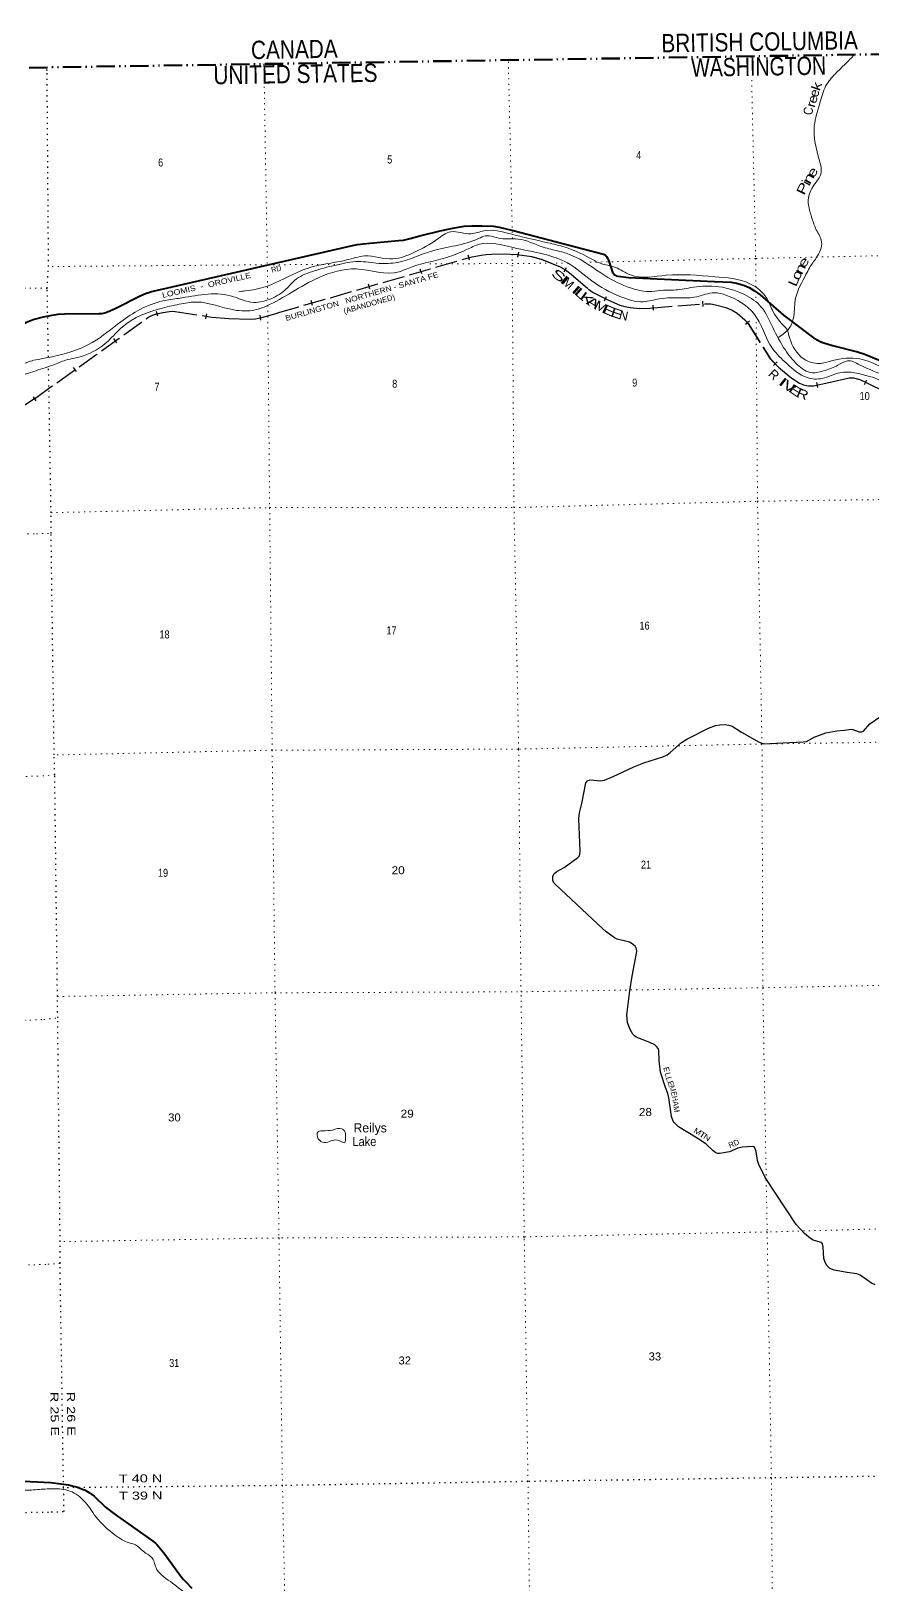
# Model space of a CAD drawing. Header units: feet. Extents: x 242557 to 489137, y 368785 to 557307.
# Drawn here: x 333545 to 351951, y 521022 to 554998 of the extents above; entities that cross this region are included whole.
import ezdxf
from ezdxf.enums import TextEntityAlignment as Align

# ---------------------------------------------------------------- set-up
doc = ezdxf.new("R2010")
doc.units = ezdxf.units.FT
doc.header["$LTSCALE"] = 80
for name, pattern in [('DASH_DOUBLE_DOT', [9.2, 5, -1.2, 0.3, -1.2, 0.3, -1.2]), ('DOTTED', [1.5, 0.3, -1.2]), ('LONG_DASHED', [7.5, 6, -1.5])]:
    doc.linetypes.add(name, pattern=pattern)
for name, color, linetype, lineweight in [('10', 7, 'DASH_DOUBLE_DOT', 60), ('26', 7, 'Continuous', 40), ('27', 7, 'Continuous', 25), ('29', 7, 'Continuous', 25), ('30', 7, 'Continuous', 35), ('34', 7, 'Continuous', 25), ('39', 7, 'Continuous', 13), ('41', 7, 'Continuous', 13), ('6', 7, 'DOTTED', 25), ('63', 7, 'Continuous', 25), ('7', 7, 'DOTTED', 13)]:
    doc.layers.add(name, color=color, linetype=linetype, lineweight=lineweight)

msp = doc.modelspace()

# ---------------------------------------------------------------- linework, layer by layer
at = {"layer": '10', "lineweight": 70}
msp.add_line((333505.81, 554197.9), (363828.11, 554677.3), dxfattribs=at)
at = {"layer": '26'}
for points in [[(333591.68, 548692.31), (333819.59, 548747.92), (334007.87, 548783.19), (334136.06, 548804.98), (334278.03, 548816.32), (335025.63, 548822.1), (335091.21, 548824.95), (335126.14, 548827.09), (335160.35, 548835.65), (335216.66, 548859.18), (335381.17, 548933.07), (335947.93, 549214.23), (336049.21, 549257.17), (336119.06, 549282.85), (336177.51, 549301.39), (336283.3, 549329.44), (340571.43, 550312.07), (340683.8, 550329.86), (340812.1, 550346.98), (340954.66, 550361.24), (341579.07, 550418.3), (341687.42, 550429.72), (341829.98, 550461.1), (342044.63, 550524.42), (342487.19, 550633.45), (342799.26, 550695.65), (343014.65, 550730.7), (343182.87, 550742.11), (343396.71, 550742.11), (343655.34, 550731.13), (343778.77, 550710.73), (344085.37, 550637.66), (346062.64, 550122.68), (346080.38, 550113.76), (346094.64, 550103.77), (346127.43, 550068.11), (346148.81, 550035.3), (346168.12, 549987.01), (346259.63, 549729.72), (346279.96, 549694.38), (346304.2, 549668.7), (346317.03, 549658.72), (346336.99, 549647.31), (346384.52, 549638.9), (346605.27, 549610.47), (348486.66, 549522.03)], [(348486.66, 549522.03), (348851.99, 549504.86), (348968.63, 549487.55), (349048.47, 549467.58), (349139.71, 549436.2), (349244.05, 549388.45), (349359.25, 549319.23), (349485.34, 549228.9), (349998.38, 548788.98), (350655.12, 548293.6), (350760.07, 548230.1), (350811.93, 548202.31), (350877.51, 548179.48), (351067.11, 548122.29), (351613.08, 547986.38), (351748.55, 547944.12), (351861.14, 547899.77), (352159.12, 547772.94)], [(330798.7, 548281.99), (331106.39, 548049.39), (331185.71, 548001.68), (331267.49, 547959.72), (331481.38, 547852.71), (331572.6, 547813.9), (331687.17, 547777.83), (331736.16, 547767.74), (331794.88, 547761.44), (331880.85, 547761.44), (331927.63, 547764.74), (332054.9, 547782.43), (332109.42, 547795.02), (332151.23, 547812.08), (332233.14, 547855.86), (332387.8, 547956.63), (333355.73, 548585.66), (333448.33, 548633.26), (333591.68, 548692.31)], [(333075.9, 523306.39), (333976.52, 523259.98)], [(333976.52, 523259.98), (334363.28, 523210.5), (334474.48, 523184.82), (334557.24, 523157.82), (334648.41, 523124.91), (334725.39, 523090.67), (334825.18, 523036.47), (334922.12, 522965.14), (335175.28, 522721.79), (335380.25, 522559.57), (336176.28, 522001.3), (336262.2, 521932.38), (336299.27, 521895.29), (336377.75, 521808.67), (336447.53, 521724.12), (336833.87, 521192.04), (336874.63, 521143.93), (336933.67, 521080.78), (337057.89, 520953)]]:
    msp.add_lwpolyline(points, dxfattribs=at)
at = {"layer": '29'}
for points in [[(346044.04, 535368.23), (345008.87, 536335.2), (344981.39, 536367.29), (344949.33, 536417.71), (344955.99, 536510.82), (344981.39, 536578.14), (345041.43, 536624.05), (345201.68, 536711.04), (345500.07, 536925.42), (345535.68, 536967.77), (345544.84, 536999.85), (345553.24, 537077.04), (345519.26, 537770.33), (345535.93, 537903.74), (345585.23, 538105.89), (345673.9, 538558.7), (345718.91, 538611.08), (345773.33, 538623.42), (345998, 538605.33), (346080.8, 538620.24), (346271.67, 538700.45), (346721.88, 538910.85), (346942.88, 538997.87), (347356.37, 539127.41), (347450.47, 539174.88), (347514.6, 539220.72), (347768.49, 539444.93), (347885.65, 539518.67), (348352.69, 539756.46), (348508.64, 539812.03), (348604.84, 539830.37), (348719.36, 539834.95), (348798.35, 539823.36), (348870.53, 539798.28), (349077.2, 539667.84), (349465.17, 539451.73), (349548.49, 539420.12), (349585.14, 539410.95), (349697.88, 539417.47), (350422.83, 539454.17), (350496.73, 539465.96), (350668.18, 539557.36), (350921.59, 539650.45), (351158.65, 539699.06), (351332.8, 539709.24), (351472.59, 539733.56), (351513.67, 539729.53), (351650.56, 539679.06), (351706.07, 539679.1), (351743.75, 539693.25), (351879.96, 539850.97), (352115.39, 540012.78)], [(352000.5, 527581.83), (351916.78, 527623.61), (351669.2, 527791.9), (351596.13, 527825.3), (351390.03, 527856.46), (351102.7, 527902.83), (351009.78, 527944.48), (350982.29, 527971.98), (350941.06, 528008.65), (350910.91, 528058.38), (350878.87, 528159.43), (350861.54, 528410.06), (350844.87, 528480.79), (350826.54, 528508.29), (350797.13, 528517.16), (350643.4, 528559.55), (350583.76, 528595.38), (350455.64, 528709.04), (350276.14, 528905.02), (349597.47, 529929.52), (349458.77, 530214.46), (349424.81, 530305.16), (349399.04, 530497.42), (349369.84, 530582.48), (349356.1, 530598.52), (349324.53, 530610.57), (349093.67, 530596.33), (348994.21, 530568.73), (348811.87, 530491.1), (348604.84, 530458.72), (348554.45, 530458.72), (348516.2, 530470.75), (348458.25, 530513.72), (348300.25, 530664.7), (348108.34, 530787.92), (347700.24, 531036.36), (347606.21, 531130.25), (347583.31, 531162.33), (347549.21, 531266.72), (347489.9, 531670.95), (347468.79, 531767.4), (347417.81, 531895.28), (347305.63, 532232.79), (347276.17, 532491.5), (347267.23, 532704.8), (347252.8, 532752.23), (347216.84, 532796.47), (347180.2, 532828.56), (347071.04, 532881.52), (346773.84, 533000.64), (346740.44, 533025.67), (346703.79, 533066.92), (346644.84, 533164.31), (346612.17, 533241.11), (346584.69, 533321.33), (346573.09, 533485.67), (346633.67, 534011.23), (346687.45, 534332.63), (346786.54, 534870.34), (346781.66, 534930.25), (346750.52, 534991.6), (346690.04, 535042.56), (346625.29, 535076.44), (346360.22, 535138.82), (346297.64, 535171.3), (346107.81, 535308.66), (346044.04, 535368.23)]]:
    msp.add_lwpolyline(points, dxfattribs=at)
at = {"layer": '34', "linetype": 'LONG_DASHED', "lineweight": 13}
for points in [[(338934.63, 548835.24), (343186.78, 550059.07), (343389.32, 550097.55), (343491.92, 550110.94), (343614.73, 550116.15), (343891.17, 550122.09), (344169.07, 550110.34), (344488.93, 550064.08), (344714.94, 549999.11), (345111.23, 549838.7), (345228.14, 549776.03), (345354.35, 549680.27), (345731.31, 549352.26), (345830.55, 549278.92), (346171.01, 549107.9), (346418.29, 549004.16), (346525.35, 548972.92), (346646.85, 548947.03), (346846.54, 548928.29), (347083.93, 548937.42), (348265.81, 549032.19), (348405.64, 549028.7), (348508.25, 549010.85), (348736.37, 548950.2), (348874.04, 548890.35), (348981.1, 548827.87), (349149.12, 548683.08), (349226.45, 548595.81), (349706.46, 547830.96), (349884.44, 547647.46), (350155.82, 547420.64), (350346.15, 547297.12), (350453.21, 547252.5), (350541.02, 547234.1), (350653.95, 547239.11), (350984.81, 547313.68), (351430.34, 547411.52), (351528.29, 547413.16), (351662.12, 547377.46), (351800, 547313.83), (352562.35, 546938.6)], [(333621.53, 546959.66), (336099.17, 548729.19), (336186.02, 548773.21), (336262.97, 548801.1), (336425.17, 548839.39), (336575.24, 548863.58), (336643.26, 548866.93), (336695.82, 548865.75), (337494.75, 548740.12), (337871.14, 548709.61), (338330.61, 548696.22), (338451.06, 548705.15), (338565.11, 548721.84), (338927.57, 548828.55), (338934.31, 548830.5)], [(333617.87, 546961.76), (333159.83, 546663.22)]]:
    msp.add_lwpolyline(points, dxfattribs=at)
at = {"layer": '39'}
for points in [[(349882.06, 548298.09), (350118.88, 548499.29), (350218.1, 548753.88), (350260.4, 549157.45), (350487.02, 549675.16), (350563.61, 549824.12), (350711.99, 550038.96), (350827.88, 550393.02), (350712.57, 550654.5), (350617.64, 550906.17), (350541.89, 551356.55), (350686.81, 551664.48), (350811.02, 551872.88), (350782.2, 552166.03), (350669.33, 552923.62), (350793, 553427.63), (350916.82, 553791.93), (351129.07, 554062.41), (351350.2, 554282.39), (351544.67, 554481.74)], [(333597.76, 547801.03), (334417.6, 547985.02), (334883.71, 548190.48), (335507.85, 548641.3), (335926.41, 548912.86), (336428.34, 549098.66), (336771.81, 549154.45), (337906.2, 549210), (338418.18, 549065.86), (338793.18, 549146.44), (339125.63, 549362.03), (339306.84, 549546.99), (339678.12, 549736.85), (340215.96, 549882.64), (340700.26, 549958.79), (341147.92, 549918.98), (341552.14, 549941.27), (342306.88, 550187.53), (343330.22, 550462.14), (343483.04, 550521.14), (343809.61, 550463.3), (344186.05, 550450.76), (344743.06, 550272.88), (345074.08, 550188.78), (345348.51, 550101.81), (346089.74, 549653.37), (346648.2, 549382.37), (347118.7, 549304.43), (347369.12, 549330.48), (347591.55, 549335.86), (347962.94, 549388.03), (348498.55, 549416.36), (349140.53, 549237.74), (349510.9, 548963.91), (349760.55, 548518.18), (350029.02, 548032.23), (350305.22, 547700.29), (350619.42, 547526.85), (350903.82, 547579.73), (351185.29, 547691.29), (351396.16, 547789.64), (351660.51, 547700.48), (352261.15, 547448.35), (352684.21, 547298.82), (353075.06, 547270.3), (353421.16, 547257.3), (353643.24, 547284.95), (353972.35, 547324.33), (354439.09, 547489.31), (354712.99, 547697.94), (354943.05, 547863.39), (355386.51, 548058.87), (355712.15, 548112.42), (355935.19, 548032.09), (356269.76, 547749.77), (356580.03, 547177.39), (356914.4, 546876.7), (357103.3, 546826.9), (357493.83, 546818.62), (357866.89, 546763.5), (358335.77, 546920.41), (358719.09, 547116.52), (359065.54, 547342.45), (359201.29, 547589.49), (359516.21, 547891.89), (359824.38, 548238.72), (360086.78, 548797.47), (360277.68, 548879.32), (360662.13, 548741.36), (360768.42, 548690.33), (361409.3, 548823.5), (361732.17, 548743.33), (361929.75, 548655.19), (362022.03, 548443.98), (362248.27, 548072.81), (362227.28, 547730.31), (361891.47, 547208.93), (361627.97, 546721.03), (361412.93, 546108.33), (361217.84, 545643.74), (361437.2, 545063.91), (361871, 544612.86), (362397.63, 544306.96), (362810.27, 544177.53), (363003.05, 544137.91), (363367.42, 543859.94), (363757.11, 543383.93), (363808.98, 543038.47), (363731.54, 542553.38), (363827.56, 542230.87), (363880.82, 542057.54)], [(350080.88, 548467.01), (349769.37, 548862.52), (349637.61, 549141.98), (349262.41, 549474.71), (348491.25, 549626.83), (347432.8, 549659.45), (346647.82, 549667.86), (346321.67, 549828.97), (345984.42, 549923.1), (345745.01, 550043.72), (345218.63, 550271.32), (344843.91, 550369.5), (344026.55, 550561.74), (343446.97, 550629.93), (343168.79, 550567.02), (342719.08, 550608.83), (342416.24, 550440.25), (341941.02, 550169.86), (341455.89, 550016.76), (340835.93, 550080.3), (340444.84, 549993.41), (339890.17, 549889.88), (339443.19, 549755.57), (338691.91, 549416.23), (338232.25, 549316.15), (338090.91, 549299.85)], [(363741.32, 541921.8), (363603.71, 542186.99), (363553.7, 542542.6), (363493.76, 542885.91), (363397.5, 543354.2), (362956.22, 543896.26), (362692.16, 543967.19), (362119.22, 544128.63), (361629.86, 544510), (361291.73, 544922.01), (360955.61, 545726.85), (361049.2, 545953.01), (361195.61, 546295.38), (361286.34, 546576.17), (361639.56, 547148.43), (361986.13, 547627.46), (362007.11, 547840.37), (361928.99, 548051.8), (361903.17, 548282.23), (361740.88, 548573.38), (361391.87, 548643.03), (361017.06, 548550.31), (360607.26, 548627.14), (360357.2, 548708.41), (360169.79, 548531.45), (360009.49, 548302.26), (359872.76, 547988.38), (359311.14, 547419.05), (358704.4, 546889.53), (358243.15, 546631.5), (357834.95, 546605.09), (357083.06, 546697.01), (356635.41, 546866.41), (356411.31, 547099.93), (356162.68, 547610.47), (355797.66, 547930.95), (355548.63, 547945.42), (355136.27, 547795.44), (354710.65, 547456.96), (354390.46, 547233.45), (353719.62, 547055.27), (353393.59, 547078.7), (352842.38, 547143.28), (352595.04, 547048.43), (352108.21, 547359.6), (351878.86, 547446.63), (351224.23, 547527.87), (350841.83, 547402.64), (350513.87, 547419.97), (350068.13, 547727.08), (349757.62, 548054.46), (349347.27, 548819.71), (348746.36, 549219.65), (348482.51, 549276.41), (348103.57, 549189.7), (347525.43, 549164.78), (347285.05, 549142.93), (346929.99, 549080.88), (346420.5, 549194.68), (345806.32, 549537.73), (345274.3, 549930.61), (344755.56, 550119.19), (344081.72, 550264.93), (343346.32, 550336.85), (343066.97, 550219.25), (342634.67, 550050.74), (341768.7, 549802.81), (341593.76, 549735.37), (340652.21, 549796.09), (339841.92, 549609.73), (339244.09, 549288.9), (338702.54, 548991.19), (338442.97, 548902.23), (337975.71, 548901.25), (337176.05, 549073.44), (336834.26, 549033.96), (336419.42, 548942.47), (335541.9, 548532.47), (335227.13, 548219.96), (334687.98, 547897.99), (334301.1, 547801.04), (334023.59, 547695.61), (333800.23, 547619.35), (333607.43, 547557.34)], [(364007.33, 543646.1), (363582.51, 544077.81), (363288.59, 544247.51), (363145.84, 544322.3), (362666.18, 544468.94), (362082.06, 544699.06), (361735.24, 545019.81), (361492.85, 545388.71), (361492.65, 545793.67), (361909.61, 546429.66), (362148.64, 547060.95), (362380.76, 547485.6), (362448.31, 547956.37), (362520.28, 548141.71), (362573.07, 548259.94), (362523.89, 548431.31), (362284.29, 548881.24), (362084.19, 549001.73), (361035.73, 549042.61), (360370.13, 549048.77), (359966.33, 548868.54), (359745.79, 548517.45), (359504.23, 548142.78), (359159.68, 547924.98), (358608.26, 547481.33), (358343.27, 547220.19), (358019.85, 546943.99), (357673.9, 546946.87), (357331.37, 547251.49), (356960.02, 547796.72), (356684.29, 547889.66), (356558.55, 547984.15), (356068.03, 548236.72), (355541.41, 548411.01), (355083.39, 548205.67), (354623.39, 547866.67), (354430.19, 547803.01), (354013.05, 547569.94), (353680.15, 547514.3), (353460.68, 547448.22), (353324.86, 547336.84), (353083.44, 547381.79), (352863.54, 547344.05), (352297.94, 547554.19), (351664.6, 547828.11), (351066.36, 547794.78), (350816.5, 547732.3), (350485.73, 547800.2), (350153.61, 548216.34), (350080.88, 548467.01)], [(326101.05, 532941.68), (326303.59, 533278.83), (326491.81, 533646.27), (326512.63, 533927.84), (326598.77, 534485.12), (326771.54, 534710.75), (326929.39, 535086.14), (327114.39, 535690.49), (327353.45, 536003.52), (327738.62, 536614.93), (328018.5, 537252.15), (328359.88, 537725.65), (328658.61, 538235.39), (328856.8, 538631.24), (329164.54, 539357.69), (329318.22, 539757.36), (329470.12, 540110.46), (329613.95, 540459.46), (329537.78, 541121.23), (329611.81, 541420.79), (329683.13, 541670.53), (329754.46, 541947.04), (329954.65, 542656.17), (330263.32, 543198.36), (330592.05, 543773.04), (330811.8, 544304.67), (330971.25, 544763.09), (331272.17, 545637.33), (331460.61, 545962.25), (331779.61, 546461.97), (332082.74, 546902.88), (332457.15, 547244.93), (333021.75, 547567.68), (333471.75, 547760.26), (333597.76, 547801.03)], [(333607.43, 547557.34), (332881.73, 547265.27), (332579.61, 547024.82), (332322.2, 546740.06), (331838.12, 546093.72), (331541.5, 545565.77), (331159.6, 544709.35), (331067.88, 544453.76), (331060.86, 544243.13), (330806.79, 543701.21), (330303.64, 542825.97), (330027.1, 542328.49), (329903.45, 541987.69), (329760.17, 541351.81), (329741.19, 540889.37), (329809.33, 540614.32), (329849.08, 540353.31), (329719.49, 539988.18), (329249.59, 538938.95), (328909.86, 538141.47), (328645.2, 537692.65), (328513.11, 537420.65), (328361.55, 537053.82), (328259.02, 536897.73), (327875.31, 536380.72), (327306.79, 535634.75), (327231.06, 535415.68), (327176.57, 534996.25), (326966.43, 534563.9), (326786.27, 534200.54), (326738.83, 533985.66), (326762.25, 533754.94), (326666.78, 533440.6), (326345.2, 533050.22), (326203.63, 532654.65), (326177.01, 532322.43), (326206.18, 532154.51), (326225.29, 531974.39), (326317.46, 531349.14), (326397.93, 531035.68), (326494.56, 530327.44), (326625.34, 529665.94), (326558.19, 529349.71), (326570.58, 528902.27), (326683.86, 528499.87), (326884.39, 528080.85), (327058.25, 527895.78), (327072.05, 527724.23), (327089.4, 527493.48), (327084.12, 527339.55), (327125.42, 527171.69), (327022.89, 527051.71), (326766.91, 526884.4), (326737.25, 526752.63), (326841.21, 526591.15), (326927.28, 526368.84), (326835.84, 526056.54), (326778.11, 525876.04), (326821.67, 525661.61), (326834.64, 525497.66), (326809.33, 525305.17), (326682.56, 525181.02), (326395.97, 525066.2), (326204.07, 525024.74), (326218.8, 524911.42), (326389.78, 524693.58), (326613.07, 524530.67), (326879.27, 524675.76), (327161.89, 524776.39), (327207.37, 524582.22), (327151.81, 524371.35), (326900.23, 524135.21), (326761.07, 524059.6), (326824.01, 524011.31), (327148.04, 523921.8), (327435.48, 523868.56), (327577.89, 523701.2), (327635.42, 523523.29), (327570.02, 523261.75), (327352.38, 523110.82), (327139.87, 523142.17), (326975.51, 523250.69), (326866.1, 523292.67), (326777.24, 523267.93), (326763.41, 523203.07), (326859.12, 523073.95), (327123.39, 522805.95), (327187, 522624.02), (327222.61, 522383.23), (327287.97, 522255.98), (327388.98, 522276.74)], [(340138.78, 530968.07), (340340.67, 530993.38), (340397.98, 530949.7), (340418.35, 530810.3), (340401.97, 530692.62), (340332.89, 530711.82), (340166.43, 530749.81), (340031.59, 530705.25), (339881.72, 530717.17), (339798.48, 530867.77), (339811.75, 530924.66), (339912.53, 530948.45), (340138.78, 530968.07)], [(333977.34, 523125.58), (333643.84, 523103.62), (333289.89, 523111.98), (333044.88, 523173.54), (332842.88, 523127.99), (332634.79, 523086.45), (332443.08, 523006.53), (331934.73, 522756.96), (331619.5, 522706.8), (331321.96, 522757.97), (331206.29, 522836.36), (330969.23, 522924.28), (330770.64, 523004.29), (330626.65, 523082.55), (330465.78, 523300.44), (330414.44, 523454.08), (330290.97, 523475.74), (330006.33, 523375.1), (329619.53, 523083.62), (329291.78, 522713.45), (328996.68, 522284.73), (329039.85, 522147.25), (329142, 521945.26), (329125.26, 521657.64), (329122.25, 521455.13), (329061.98, 521375.86), (328917.63, 521527.01), (328590.37, 521853.42), (328330.17, 522117.39), (328292.58, 522350.07), (328325.93, 522552.73)], [(333977.34, 523125.58), (334346.09, 523089.35), (334687.18, 522877.84), (334970.1, 522503.48), (335376.58, 522118.83), (335715.24, 521933.61), (335827, 521900.87), (335995.09, 521757.63), (336197.75, 521602.75), (336290.43, 521365.22), (336446.7, 521201.55), (336825.35, 520915.7), (337279.79, 520438.63), (337473.82, 520056.85), (337685.17, 519341.24), (337792.7, 519059.4), (337946.26, 518679.03), (338090.46, 518511.13), (338218.6, 518334.88), (338280.53, 517993.63), (338321.13, 517461.72), (338372.83, 517258), (338370.61, 516879.34), (338250.93, 516247.83), (338268.79, 515747.98), (338280.17, 515013.15), (338270.39, 514338.76), (338290.9, 514059.65), (338247.41, 513733), (338281.9, 513334.64), (338468.02, 512549.81), (338602.7, 512343.29), (338798.43, 512113.4), (338941.92, 511860.44), (339045.61, 511434.78), (339040, 511274.74), (338888, 510640.71), (338765.4, 510197.46), (338617.86, 509927.97), (338536.22, 509714.13), (338293.1, 509477.62), (338140.43, 509147.3), (338054.87, 508925.31), (337790.3, 508822.29), (337400.98, 508567.18), (337273.46, 508441.75), (336936.05, 508284.8), (336719.49, 508162.07), (336665.39, 508101.15)], [(328200.69, 522525.79), (328174.27, 522153.07), (328383.78, 521915.17), (328792.48, 521479.82), (328910.62, 521314.36), (328961.8, 521193.12), (328899, 521213.06), (328643.59, 521331.26), (328363.81, 521469.59), (328113.6, 521755.88), (327987.28, 521939.52), (327875.64, 522021.99), (327681.57, 522006.85), (327451.36, 521940.91), (327106.25, 521803.52), (326859.09, 521492.48), (326689.4, 521058.31), (326533.29, 520340.71), (326518.46, 520075.37), (326523.35, 519512.46), (326525.03, 519182.41), (326609.11, 518954.01), (326738.77, 518511.2), (326838.49, 518388.17), (327185.08, 518238.03), (327872.07, 517957.95), (328038.2, 517898.03), (328232.23, 517921.27), (328463.03, 517869.77), (328833.2, 517853.38), (329051.73, 517830.17), (329349.02, 517827.6), (329644.19, 517845.26), (329823.95, 517890.7), (330102.77, 517940.69), (330379.69, 517968.39), (330510.2, 518153.3), (330869.18, 518347.46), (331220.6, 518438.3), (331424.79, 518451.46), (331556.57, 518385.3), (331778.8, 518430.95), (331995.17, 518434.05), (332076.1, 518426.35), (332281.08, 518283.6), (332517.87, 518248.33), (332641.47, 518202.37), (332784, 518012.74), (333023.55, 517831.68), (333156.74, 517490.13), (333206.05, 517338.51), (333319.37, 516928.01), (333478.93, 516570.39), (333662.38, 515890.93), (333745.84, 515784.03), (333856.65, 515468.69), (333868.56, 515114.39), (333776.89, 514848.66), (333794.4, 514587.54), (333850.04, 514383.3), (333837.07, 514150.37), (333994.35, 513843.36), (334061.88, 513687.78), (334125.21, 513638.55)]]:
    msp.add_spline(points, degree=3, dxfattribs=at)
at = {"layer": '6'}
for points in [[(333924.17, 547874.7), (333898.5, 549372.26), (333927.5, 549850.55), (333895.24, 554131.87), (333889.33, 554203.96)], [(333986.25, 522616.93), (334266.59, 522627), (334256.2, 523146.71), (334178.16, 528053.58), (334180.94, 528527.42), (334127.39, 533420.49), (334122.17, 533888.14), (334063.25, 538736.58), (334050.47, 539169.69), (333983.49, 544015.99), (333982.56, 544467.5), (333927.87, 547658.33)], [(353427.55, 523417.71), (349731.51, 523361.95), (344408.65, 523283.67), (339041.45, 523194.6), (334256.2, 523146.71)], [(328323.7, 522529.99), (328985.27, 522539.81), (333986.25, 522616.93)]]:
    msp.add_lwpolyline(points, dxfattribs=at)
at = {"layer": '63'}
for p, q in [((343131.26, 549990.54), (343100.67, 550096.84)), ((344189.88, 550056.3), (344205.71, 550165.78)), ((342085.86, 549689.66), (342055.27, 549795.95)), ((345202.21, 549732.63), (345254.47, 549830.12)), ((340951.24, 549357.54), (340920.65, 549463.83)), ((339700.63, 548998.64), (339670.03, 549104.93)), ((346079.51, 549097.35), (346129.16, 549196.19)), ((348240.87, 548979.53), (348232.03, 549089.78)), ((336314.23, 548761.31), (336288.82, 548868.96)), ((337368.85, 548708.8), (337386.04, 548818.06)), ((338571.13, 548674.52), (338555.12, 548783.96)), ((347156.51, 548892.58), (347147.67, 549002.83)), ((349166.26, 548587.59), (349249.04, 548660.95)), ((335422.27, 548183.69), (335357.99, 548273.7)), ((349775.39, 547687.36), (349854.79, 547764.37)), ((334537.02, 547551.45), (334472.74, 547641.46)), ((351768.08, 547272.94), (351814.43, 547373.37)), ((350746.95, 547208.3), (350722.63, 547316.21)), ((333589.37, 547003.47), (333649.77, 546910.8))]:
    msp.add_line(p, q, dxfattribs=at)
at = {"layer": '63', "linetype": 'LONG_DASHED'}
for points in [[(338935.75, 548835.8), (343185.83, 550063.06), (343388.67, 550101.6), (343491.57, 550115.03), (343614.6, 550120.25), (343891.21, 550126.19), (344169.45, 550114.43), (344489.79, 550068.1), (344716.28, 550002.99), (345112.97, 549842.42), (345230.36, 549779.49), (345356.94, 549683.45), (345733.88, 549355.46), (345832.7, 549282.43), (346172.73, 549111.63), (346419.66, 549008.03), (346526.35, 548976.9), (346647.47, 548951.09), (346846.65, 548932.4), (347083.69, 548941.51), (348265.7, 549036.29), (348406.04, 549032.79), (348509.13, 549014.86), (348737.72, 548954.08), (348875.9, 548894.01), (348983.49, 548831.22), (349152.01, 548686.01), (349229.74, 548598.28), (349709.7, 547833.5), (349887.23, 547650.47), (350158.26, 547423.94), (350348.07, 547300.76), (350454.43, 547256.43), (350541.35, 547238.22), (350653.4, 547243.19), (350983.92, 547317.68), (351429.86, 547415.61), (351528.79, 547417.27), (351663.52, 547381.33), (351801.76, 547317.53), (352563.96, 546942.38)], [(333619.58, 546958.27), (336097.04, 548732.71), (336184.39, 548776.98), (336261.8, 548805.04), (336424.37, 548843.41), (336574.81, 548867.66), (336643.21, 548871.03), (336696.19, 548869.84), (337495.23, 548744.19), (337871.37, 548713.71), (338330.52, 548700.32), (338450.61, 548709.23), (338564.23, 548725.85), (338926.42, 548832.49), (338933.17, 548834.44)], [(333620.11, 546958.33), (333162.16, 546659.84)]]:
    msp.add_lwpolyline(points, dxfattribs=at)
at = {"layer": '7'}
for p, q in [((338634.78, 554278.99), (338637.16, 554141.86)), ((344068.69, 550464.15), (343979.63, 554363.49)), ((349287.95, 554447.42), (349290.5, 554333.78)), ((345287.37, 549923.34), (342227.98, 549907.04)), ((333898.5, 549372.26), (333581.33, 549376.71)), ((330949.54, 543968.46), (333662.61, 544005.2)), ((333662.61, 544005.2), (333983.49, 544015.99)), ((329114.66, 538610.77), (333742.76, 538708.23)), ((334063.25, 538736.58), (333742.76, 538708.23)), ((333823.32, 533384.58), (334127.39, 533420.49)), ((334178.16, 528053.58), (333904.32, 528031.64))]:
    msp.add_line(p, q, dxfattribs=at)
for points in [[(349299.62, 553927.75), (349387.23, 550027.08), (349394.21, 549095.9)], [(338643.42, 553780.8), (338710.89, 549888.29), (338718.15, 549115.97)], [(344712.87, 508223.88), (344590.03, 512488.29), (344480.43, 517866.46), (344408.65, 523283.67), (344328.14, 528611.66), (344256.95, 533990.41), (344205.04, 539300.61), (344103.07, 544577.66), (344061.53, 550268.9)], [(363899.02, 550174.55), (359983.81, 550221.36), (354699.38, 550143.66), (349387.23, 550027.08), (345644.07, 549940.48)], [(340305.28, 549896.79), (338710.89, 549888.29), (333927.5, 549850.55)], [(315125.56, 549075.75), (317913.13, 549134.8), (323243.69, 549187.62), (328596.07, 549323.56), (333581.33, 549376.71)], [(338719.25, 548998.79), (338760.78, 544578.06), (338816.65, 539273.99), (338878.58, 533970.02), (338965.66, 528609.73), (339041.45, 523194.6), (339153.74, 517773.95), (339320.26, 512378.42), (339370.32, 508141.14)], [(349396.75, 548756.74), (349427.01, 544716.69), (349525.41, 539409.22), (349543.22, 534080.28), (349638.08, 528740.36), (349731.51, 523361.95), (349771.02, 517938.17), (349937.19, 512564.9), (350038.65, 508307.65)], [(333982.56, 544467.5), (338760.78, 544578.06), (344098.99, 544579.62), (349427.01, 544716.69), (354760.04, 544791.07), (360101.45, 544847.36), (361338.27, 544851.6)], [(364073.81, 539585.51), (360148.94, 539561.39), (354783.49, 539490.57), (349525.41, 539409.22), (344192.94, 539298.4), (338816.65, 539273.99), (334050.47, 539169.69)], [(334122.17, 533888.14), (338878.58, 533970.02), (344256.95, 533990.41), (349545.25, 534080.31), (354891.93, 534187.3), (360278.49, 534201.74), (364162.34, 534222.54)], [(326417.62, 533158.67), (328841.97, 533204.37), (333823.32, 533384.58)], [(364250.39, 528888.32), (360350.75, 528883.75), (355012.48, 528886.23), (349638.08, 528740.36), (344327.82, 528631.9), (338965.66, 528609.73), (334180.94, 528527.42)], [(327273.55, 527872.96), (328927.68, 527891.4), (333904.32, 528031.64)]]:
    msp.add_lwpolyline(points, dxfattribs=at)

# ---------------------------------------------------------------- texts
at = {"layer": '10'}
for s, rotation, width, p in [('BRITISH COLUMBIA', 0.906, 0.85, (347328.68, 554532.55)), ('CANADA', 0.906, 0.85, (338356.21, 554384.8)), ('UNITED STATES', 0.879, 0.85, (337534.62, 553833.24)), ('WASHINGTON', 0.905, 0.8, (347981.94, 553999.38))]:
    msp.add_text(s, height=400, rotation=rotation, dxfattribs=dict(at, width=width)).set_placement(p)
at = {"layer": '27'}
for s, width, p in [('RD', 0.95, (338809.33, 549714.81)), ('LOOMIS  -  OROVILLE', 1.2, (336425.2, 549161.71))]:
    msp.add_text(s, height=120, rotation=12.907, dxfattribs=dict(at, width=width)).set_placement(p)
at = {"layer": '30'}
for s, rotation, width, p in [('E', 281.496, 0.9, (347379.01, 532281.27)), ('L', 284.386, 1.1, (347410.98, 532165.16)), ('L', 285.386, 1.1, (347438.1, 532069.79)), ('E', 288.386, 1.05, (347475.22, 531967.48)), ('M', 286.735, 0.95, (347512.58, 531863.66)), ('E', 282.346, 0.95, (347545.63, 531747.32)), ('H', 278.347, 0.75, (347563.76, 531649.79)), ('A', 278.347, 0.9, (347580.29, 531537.08)), ('M', 278.347, 0.8, (347598.19, 531415.03)), ('M', 328.668, 1.2, (348085.9, 530883.54)), ('T', 327.297, 1.6, (348194.47, 530815.8)), ('N', 327.297, 1.3, (348292.32, 530752.97))]:
    msp.add_text(s, height=120, rotation=rotation, dxfattribs=dict(at, width=width)).set_placement(p, align=Align.CENTER)
msp.add_text('RD', height=120, rotation=23.062, dxfattribs=at).set_placement((348932.63, 530618.6), align=Align.CENTER)
at = {"layer": '41'}
for s, rotation, width, p in [('k', 71.007, 1.35, (350812.33, 553762.03)), ('e', 72.062, 1.15, (350724.97, 553480.11)), ('e', 73.9, 1.1, (350765.35, 553616.71)), ('C', 80.308, 0.9, (350634.73, 553233.58)), ('r', 73.656, 1.25, (350690.95, 553365.62)), ('n', 60.966, 1.55, (350626.76, 551730.95)), ('e', 60.273, 1.45, (350711.65, 551862.04)), ('P', 64.004, 1.5, (350502.67, 551512.83)), ('i', 61.33, 1.25, (350577.44, 551630.53)), ('S', 323.805, 1.7, (345021.84, 549571.49)), ('o', 64.615, 1.35, (350373.77, 549623.46)), ('n', 63.393, 1.5, (350444.77, 549755.96)), ('e', 58.01, 1.55, (350514.57, 549891.71)), ('I', 322.811, 2, (345145.46, 549476.67)), ('I', 318.972, 2.15, (345397.07, 549263.78)), ('L', 66.552, 1.35, (350307, 549485.78)), ('L', 318.972, 1.95, (345507.11, 549173.85)), ('K', 323.535, 1.7, (345639.63, 549068.13)), ('A', 328.329, 1.5, (345780.86, 548973.5)), ('M', 333.329, 1.2, (345960.46, 548882.55)), ('E', 337.239, 1.45, (346139.96, 548796.54)), ('E', 341.734, 1.35, (346316.28, 548730.06)), ('I', 321.111, 2.05, (349922.29, 547247.29)), ('V', 325.111, 1.55, (350070.9, 547139.71)), ('E', 327.018, 1.7, (350208.96, 547049.46)), ('R', 337.374, 1.3, (350375.81, 546971.15))]:
    msp.add_text(s, height=200, rotation=rotation, dxfattribs=dict(at, width=width)).set_placement(p, align=Align.CENTER)
for s, rotation, p in [('M', 318.972, (345225.43, 549410.32)), ('N', 347.971, (346480.96, 548681.27)), ('R', 317.126, (349717.46, 547413.61))]:
    msp.add_text(s, height=200, rotation=rotation, dxfattribs=at).set_placement(p, align=Align.CENTER)
msp.add_text('Reilys', height=200, dxfattribs=at).set_placement((340595.02, 530916.69))
at = {"layer": '41', "width": 0.9}
msp.add_text('Lake', height=200, dxfattribs=at).set_placement((340572.71, 530617.66))
at = {"layer": '6', "width": 1.35}
for s, rotation, p in [('R 25 E', 270.911, (333965.83, 525241.77)), ('R 26 E', 270.911, (334326.31, 525245.59)), ('T 39 N', 0.573, (335469.66, 522883.75))]:
    msp.add_text(s, height=175, rotation=rotation, dxfattribs=at).set_placement(p)
msp.add_text('T 40 N', height=175, rotation=0.573, dxfattribs=at).set_placement((335939.63, 523263.56), align=Align.CENTER)
at = {"layer": '63', "width": 1.15}
msp.add_text('BURLINGTON   NORTHERN - SANTA FE', height=120, rotation=16.107, dxfattribs=at).set_placement((339124.18, 548658.15))
at = {"layer": '63'}
msp.add_text('(ABANDONED)', height=120, rotation=16.107, dxfattribs=at).set_placement((340396.58, 548812.72))
at = {"layer": '7'}
for s, width, p in [('6', 0.85, (336322.72, 552036.91)), ('5', 0.85, (341331.14, 552103.12)), ('4', 0.85, (346774.27, 552198.47)), ('8', 0.85, (341439.87, 547199.89)), ('9', 0.85, (346687.06, 547224.58)), ('7', 0.85, (336243.21, 547135.84)), ('10', 0.85, (351659.78, 546930.54)), ('17', 0.85, (341314.77, 541806.28)), ('16', 0.85, (346847.04, 541911.19)), ('18', 0.85, (336352.31, 541716.96)), ('21', 0.85, (346879.33, 536685.35)), ('19', 0.85, (336319.19, 536505.32)), ('20', 1.1, (341427.39, 536561.18)), ('29', 1.1, (341625.54, 531239.13)), ('28', 1.1, (346833.04, 531274.63)), ('30', 1.05, (336542.51, 531157.18)), ('31', 0.85, (336564.04, 525788.54)), ('32', 1.05, (341577.49, 525842.61)), ('33', 1.05, (347047.28, 525930.7))]:
    msp.add_text(s, height=175, dxfattribs=dict(at, width=width)).set_placement(p)

doc.saveas('drawing.dxf')
